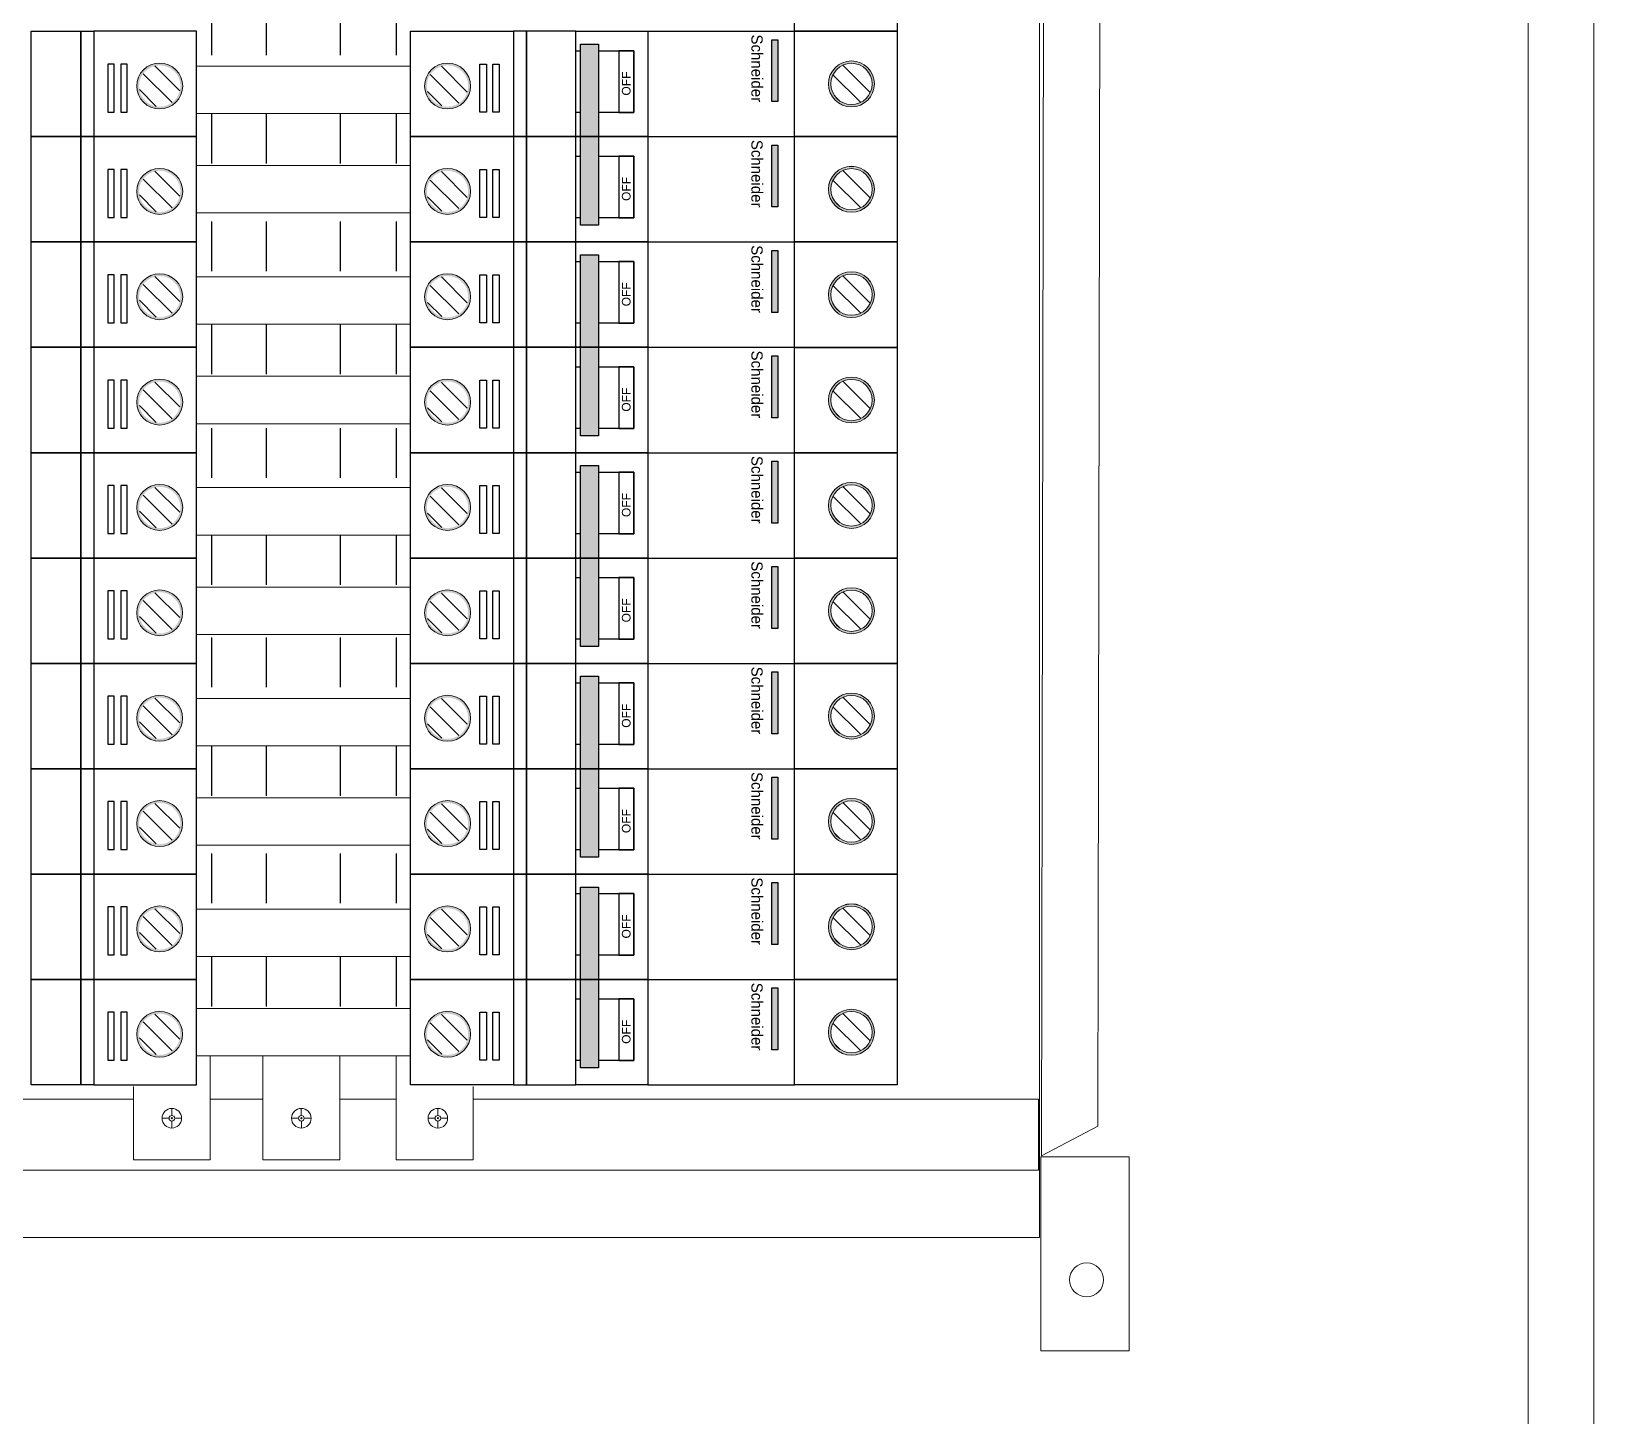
# Model space of a CAD drawing. Header units: inches. Extents: x 18739 to 22272, y 3658 to 7913.
# Drawn here: x 19677.4 to 19826.4, y 3941.2 to 4073.3 of the extents above; entities that cross this region are included whole.
import ezdxf

# ---------------------------------------------------------------- set-up
doc = ezdxf.new("R2010")
doc.units = ezdxf.units.IN
doc.header["$MEASUREMENT"] = 0
doc.layers.add('20-80AT', color=85, linetype='Continuous')
doc.layers.add('ENCLOSRURE', color=7, linetype='Continuous', lineweight=20)
doc.layers.add('LUGS', color=251, linetype='Continuous', lineweight=5)
doc.styles.get("Standard").update_dxf_attribs({"font": 'arial.ttf'})

msp = doc.modelspace()

# ---------------------------------------------------------------- hatches: boundary and pattern name
h = msp.add_hatch(color=3)
h.dxf.hatch_style = 1
h.paths.add_polyline_path([(19729.77091, 4072.04365), (19731.48507, 4072.04365), (19731.48507, 4054.78727), (19729.77091, 4054.78727)])
h = msp.add_hatch(color=3)
h.dxf.hatch_style = 1
h.paths.add_polyline_path([(19748.59331, 4072.46398), (19748.01689, 4072.46398), (19748.01689, 4066.55798), (19748.59331, 4066.55798)])
h = msp.add_hatch(color=3)
h.dxf.hatch_style = 1
h.paths.add_polyline_path([(19748.59338, 4062.41272), (19748.01696, 4062.41272), (19748.01696, 4056.50672), (19748.59338, 4056.50672)])
h = msp.add_hatch(color=3)
h.dxf.hatch_style = 1
h.paths.add_polyline_path([(19729.77084, 4051.94121), (19731.485, 4051.94121), (19731.485, 4034.68483), (19729.77084, 4034.68483)])
h = msp.add_hatch(color=3)
h.dxf.hatch_style = 1
h.paths.add_polyline_path([(19748.59324, 4052.36153), (19748.01682, 4052.36153), (19748.01682, 4046.45553), (19748.59324, 4046.45553)])
h = msp.add_hatch(color=3)
h.dxf.hatch_style = 1
h.paths.add_polyline_path([(19748.59331, 4042.31027), (19748.01689, 4042.31027), (19748.01689, 4036.40428), (19748.59331, 4036.40428)])
h = msp.add_hatch(color=3)
h.dxf.hatch_style = 1
h.paths.add_polyline_path([(19729.77077, 4031.83876), (19731.48493, 4031.83876), (19731.48493, 4014.58238), (19729.77077, 4014.58238)])
h = msp.add_hatch(color=3)
h.dxf.hatch_style = 1
h.paths.add_polyline_path([(19748.59317, 4032.25909), (19748.01675, 4032.25909), (19748.01675, 4026.35309), (19748.59317, 4026.35309)])
h = msp.add_hatch(color=3)
h.dxf.hatch_style = 1
h.paths.add_polyline_path([(19748.59324, 4022.20783), (19748.01682, 4022.20783), (19748.01682, 4016.30183), (19748.59324, 4016.30183)])
h = msp.add_hatch(color=3)
h.dxf.hatch_style = 1
h.paths.add_polyline_path([(19729.7707, 4011.73632), (19731.48486, 4011.73632), (19731.48486, 3994.47994), (19729.7707, 3994.47994)])
h = msp.add_hatch(color=3)
h.dxf.hatch_style = 1
h.paths.add_polyline_path([(19748.5931, 4012.15664), (19748.01668, 4012.15664), (19748.01668, 4006.25064), (19748.5931, 4006.25064)])
h = msp.add_hatch(color=3)
h.dxf.hatch_style = 1
h.paths.add_polyline_path([(19748.59317, 4002.10538), (19748.01675, 4002.10538), (19748.01675, 3996.19938), (19748.59317, 3996.19938)])
h = msp.add_hatch(color=3)
h.dxf.hatch_style = 1
h.paths.add_polyline_path([(19729.77063, 3991.63387), (19731.48479, 3991.63387), (19731.48479, 3974.37749), (19729.77063, 3974.37749)])
h = msp.add_hatch(color=3)
h.dxf.hatch_style = 1
h.paths.add_polyline_path([(19748.59303, 3992.0542), (19748.01661, 3992.0542), (19748.01661, 3986.1482), (19748.59303, 3986.1482)])
h = msp.add_hatch(color=3)
h.dxf.hatch_style = 1
h.paths.add_polyline_path([(19748.5931, 3982.00294), (19748.01668, 3982.00294), (19748.01668, 3976.09694), (19748.5931, 3976.09694)])
at = {"layer": 'ENCLOSRURE'}
h = msp.add_hatch(color=253, dxfattribs=at)
h.dxf.hatch_style = 1
h.paths.add_polyline_path([(19757.82099, 4068.24546, 1), (19753.44005, 4068.24546, 1)])
h.paths.add_polyline_path([(19757.6002, 4068.24546, 1), (19753.66083, 4068.24546, 1)], flags=16)
h = msp.add_hatch(color=253, dxfattribs=at)
h.dxf.hatch_style = 1
h.paths.add_polyline_path([(19689.64207, 4065.8563, 1), (19689.64207, 4070.23724, 1)])
h.paths.add_polyline_path([(19689.64207, 4070.01645, -1), (19689.64207, 4066.07708, -1)], flags=16)
h = msp.add_hatch(dxfattribs=at)
h.set_pattern_fill('ANSI31', color=253, scale=10.587288, angle=90)
h.set_pattern_definition([(135, (-9426.5739, -69506.3131), (-0.93579288, -0.93579288), [])])
h.paths.add_polyline_path([(19689.64207, 4070.01645, 1), (19689.64207, 4066.07708, 1)])
h = msp.add_hatch(color=253, dxfattribs=at)
h.dxf.hatch_style = 1
h.paths.add_polyline_path([(19717.0985, 4065.85634, -1), (19717.0985, 4070.23728, -1)])
h.paths.add_polyline_path([(19717.0985, 4070.01649, 1), (19717.0985, 4066.07712, 1)], flags=16)
h = msp.add_hatch(dxfattribs=at)
h.set_pattern_fill('ANSI31', color=253, scale=10.587288, angle=90)
h.set_pattern_definition([(135, (-9427.3434, -69506.3131), (-0.93579288, -0.93579288), [])])
h.paths.add_polyline_path([(19717.0985, 4070.01649, -1), (19717.0985, 4066.07712, -1)])
h = msp.add_hatch(dxfattribs=at)
h.set_pattern_fill('ANSI31', color=253, scale=10.587288, angle=90)
h.set_pattern_definition([(135, (-9465.8754, -69506.1144), (-0.93579288, -0.93579288), [])])
h.paths.add_polyline_path([(19757.6002, 4068.24546, 1), (19753.66083, 4068.24546, 1)])
h = msp.add_hatch(color=253, dxfattribs=at)
h.dxf.hatch_style = 1
h.paths.add_polyline_path([(19689.64204, 4055.80508, 1), (19689.64204, 4060.18602, 1)])
h.paths.add_polyline_path([(19689.64204, 4059.96523, -1), (19689.64204, 4056.02586, -1)], flags=16)
h = msp.add_hatch(color=253, dxfattribs=at)
h.dxf.hatch_style = 1
h.paths.add_polyline_path([(19717.09857, 4055.80508, -1), (19717.09857, 4060.18602, -1)])
h.paths.add_polyline_path([(19717.09857, 4059.96523, 1), (19717.09857, 4056.02586, 1)], flags=16)
h = msp.add_hatch(color=253, dxfattribs=at)
h.dxf.hatch_style = 1
h.paths.add_polyline_path([(19757.82106, 4058.1942, 1), (19753.44012, 4058.1942, 1)])
h.paths.add_polyline_path([(19757.60027, 4058.1942, 1), (19753.6609, 4058.1942, 1)], flags=16)
h = msp.add_hatch(dxfattribs=at)
h.set_pattern_fill('ANSI31', color=253, scale=10.587288, angle=90)
h.set_pattern_definition([(135, (-9465.8754, -69516.1657), (-0.93579288, -0.93579288), [])])
h.paths.add_polyline_path([(19757.60027, 4058.1942, 1), (19753.6609, 4058.1942, 1)])
h = msp.add_hatch(dxfattribs=at)
h.set_pattern_fill('ANSI31', color=253, scale=10.587288, angle=90)
h.set_pattern_definition([(135, (-9426.574, -69516.3644), (-0.93579288, -0.93579288), [])])
h.paths.add_polyline_path([(19689.64204, 4059.96523, 1), (19689.64204, 4056.02586, 1)])
h = msp.add_hatch(dxfattribs=at)
h.set_pattern_fill('ANSI31', color=253, scale=10.587288, angle=90)
h.set_pattern_definition([(135, (-9427.3434, -69516.3644), (-0.93579288, -0.93579288), [])])
h.paths.add_polyline_path([(19717.09857, 4059.96523, -1), (19717.09857, 4056.02586, -1)])
h = msp.add_hatch(color=253, dxfattribs=at)
h.dxf.hatch_style = 1
h.paths.add_polyline_path([(19689.642, 4045.75385, 1), (19689.642, 4050.13479, 1)])
h.paths.add_polyline_path([(19689.642, 4049.91401, -1), (19689.642, 4045.97464, -1)], flags=16)
h = msp.add_hatch(dxfattribs=at)
h.set_pattern_fill('ANSI31', color=253, scale=10.587288, angle=90)
h.set_pattern_definition([(135, (-9426.574, -69526.4156), (-0.93579288, -0.93579288), [])])
h.paths.add_polyline_path([(19689.642, 4049.91401, 1), (19689.642, 4045.97464, 1)])
h = msp.add_hatch(color=253, dxfattribs=at)
h.dxf.hatch_style = 1
h.paths.add_polyline_path([(19717.09843, 4045.75389, -1), (19717.09843, 4050.13483, -1)])
h.paths.add_polyline_path([(19717.09843, 4049.91405, 1), (19717.09843, 4045.97468, 1)], flags=16)
h = msp.add_hatch(dxfattribs=at)
h.set_pattern_fill('ANSI31', color=253, scale=10.587288, angle=90)
h.set_pattern_definition([(135, (-9427.3435, -69526.4155), (-0.93579288, -0.93579288), [])])
h.paths.add_polyline_path([(19717.09843, 4049.91405, -1), (19717.09843, 4045.97468, -1)])
h = msp.add_hatch(color=253, dxfattribs=at)
h.dxf.hatch_style = 1
h.paths.add_polyline_path([(19757.82092, 4048.14301, 1), (19753.43998, 4048.14301, 1)])
h.paths.add_polyline_path([(19757.60013, 4048.14301, 1), (19753.66076, 4048.14301, 1)], flags=16)
h = msp.add_hatch(dxfattribs=at)
h.set_pattern_fill('ANSI31', color=253, scale=10.587288, angle=90)
h.set_pattern_definition([(135, (-9465.8755, -69526.2169), (-0.93579288, -0.93579288), [])])
h.paths.add_polyline_path([(19757.60013, 4048.14301, 1), (19753.66076, 4048.14301, 1)])
h = msp.add_hatch(color=253, dxfattribs=at)
h.dxf.hatch_style = 1
h.paths.add_polyline_path([(19689.64197, 4035.70263, 1), (19689.64197, 4040.08357, 1)])
h.paths.add_polyline_path([(19689.64197, 4039.86279, -1), (19689.64197, 4035.92342, -1)], flags=16)
h = msp.add_hatch(dxfattribs=at)
h.set_pattern_fill('ANSI31', color=253, scale=10.587288, angle=90)
h.set_pattern_definition([(135, (-9426.574, -69536.4668), (-0.93579288, -0.93579288), [])])
h.paths.add_polyline_path([(19689.64197, 4039.86279, 1), (19689.64197, 4035.92342, 1)])
h = msp.add_hatch(color=253, dxfattribs=at)
h.dxf.hatch_style = 1
h.paths.add_polyline_path([(19717.0985, 4035.70263, -1), (19717.0985, 4040.08357, -1)])
h.paths.add_polyline_path([(19717.0985, 4039.86279, 1), (19717.0985, 4035.92342, 1)], flags=16)
h = msp.add_hatch(dxfattribs=at)
h.set_pattern_fill('ANSI31', color=253, scale=10.587288, angle=90)
h.set_pattern_definition([(135, (-9427.3434, -69536.4668), (-0.93579288, -0.93579288), [])])
h.paths.add_polyline_path([(19717.0985, 4039.86279, -1), (19717.0985, 4035.92342, -1)])
h = msp.add_hatch(color=253, dxfattribs=at)
h.dxf.hatch_style = 1
h.paths.add_polyline_path([(19757.82099, 4038.09175, 1), (19753.44005, 4038.09175, 1)])
h.paths.add_polyline_path([(19757.6002, 4038.09175, 1), (19753.66083, 4038.09175, 1)], flags=16)
h = msp.add_hatch(dxfattribs=at)
h.set_pattern_fill('ANSI31', color=253, scale=10.587288, angle=90)
h.set_pattern_definition([(135, (-9465.8754, -69536.2681), (-0.93579288, -0.93579288), [])])
h.paths.add_polyline_path([(19757.6002, 4038.09175, 1), (19753.66083, 4038.09175, 1)])
h = msp.add_hatch(color=253, dxfattribs=at)
h.dxf.hatch_style = 1
h.paths.add_polyline_path([(19757.82084, 4028.04056, 1), (19753.43991, 4028.04056, 1)])
h.paths.add_polyline_path([(19757.60006, 4028.04056, 1), (19753.66069, 4028.04056, 1)], flags=16)
h = msp.add_hatch(color=253, dxfattribs=at)
h.dxf.hatch_style = 1
h.paths.add_polyline_path([(19689.64193, 4025.65141, 1), (19689.64193, 4030.03235, 1)])
h.paths.add_polyline_path([(19689.64193, 4029.81156, -1), (19689.64193, 4025.87219, -1)], flags=16)
h = msp.add_hatch(dxfattribs=at)
h.set_pattern_fill('ANSI31', color=253, scale=10.587288, angle=90)
h.set_pattern_definition([(135, (-9426.574, -69546.518), (-0.93579288, -0.93579288), [])])
h.paths.add_polyline_path([(19689.64193, 4029.81156, 1), (19689.64193, 4025.87219, 1)])
h = msp.add_hatch(color=253, dxfattribs=at)
h.dxf.hatch_style = 1
h.paths.add_polyline_path([(19717.09836, 4025.65145, -1), (19717.09836, 4030.03239, -1)])
h.paths.add_polyline_path([(19717.09836, 4029.8116, 1), (19717.09836, 4025.87223, 1)], flags=16)
h = msp.add_hatch(dxfattribs=at)
h.set_pattern_fill('ANSI31', color=253, scale=10.587288, angle=90)
h.set_pattern_definition([(135, (-9427.3436, -69546.518), (-0.93579288, -0.93579288), [])])
h.paths.add_polyline_path([(19717.09836, 4029.8116, -1), (19717.09836, 4025.87223, -1)])
h = msp.add_hatch(dxfattribs=at)
h.set_pattern_fill('ANSI31', color=253, scale=10.587288, angle=90)
h.set_pattern_definition([(135, (-9465.8756, -69546.3193), (-0.93579288, -0.93579288), [])])
h.paths.add_polyline_path([(19757.60006, 4028.04056, 1), (19753.66069, 4028.04056, 1)])
h = msp.add_hatch(color=253, dxfattribs=at)
h.dxf.hatch_style = 1
h.paths.add_polyline_path([(19689.6419, 4015.60019, 1), (19689.6419, 4019.98113, 1)])
h.paths.add_polyline_path([(19689.6419, 4019.76034, -1), (19689.6419, 4015.82097, -1)], flags=16)
h = msp.add_hatch(dxfattribs=at)
h.set_pattern_fill('ANSI31', color=253, scale=10.587288, angle=90)
h.set_pattern_definition([(135, (-9426.5741, -69556.5692), (-0.93579288, -0.93579288), [])])
h.paths.add_polyline_path([(19689.6419, 4019.76034, 1), (19689.6419, 4015.82097, 1)])
h = msp.add_hatch(color=253, dxfattribs=at)
h.dxf.hatch_style = 1
h.paths.add_polyline_path([(19717.09843, 4015.60019, -1), (19717.09843, 4019.98113, -1)])
h.paths.add_polyline_path([(19717.09843, 4019.76034, 1), (19717.09843, 4015.82097, 1)], flags=16)
h = msp.add_hatch(dxfattribs=at)
h.set_pattern_fill('ANSI31', color=253, scale=10.587288, angle=90)
h.set_pattern_definition([(135, (-9427.3435, -69556.5692), (-0.93579288, -0.93579288), [])])
h.paths.add_polyline_path([(19717.09843, 4019.76034, -1), (19717.09843, 4015.82097, -1)])
h = msp.add_hatch(color=253, dxfattribs=at)
h.dxf.hatch_style = 1
h.paths.add_polyline_path([(19757.82092, 4017.98931, 1), (19753.43998, 4017.98931, 1)])
h.paths.add_polyline_path([(19757.60013, 4017.98931, 1), (19753.66076, 4017.98931, 1)], flags=16)
h = msp.add_hatch(dxfattribs=at)
h.set_pattern_fill('ANSI31', color=253, scale=10.587288, angle=90)
h.set_pattern_definition([(135, (-9465.8755, -69556.3706), (-0.93579288, -0.93579288), [])])
h.paths.add_polyline_path([(19757.60013, 4017.98931, 1), (19753.66076, 4017.98931, 1)])
h = msp.add_hatch(color=253, dxfattribs=at)
h.dxf.hatch_style = 1
h.paths.add_polyline_path([(19689.64186, 4005.54896, 1), (19689.64186, 4009.9299, 1)])
h.paths.add_polyline_path([(19689.64186, 4009.70912, -1), (19689.64186, 4005.76975, -1)], flags=16)
h = msp.add_hatch(dxfattribs=at)
h.set_pattern_fill('ANSI31', color=253, scale=10.587288, angle=90)
h.set_pattern_definition([(135, (-9426.5741, -69566.6205), (-0.93579288, -0.93579288), [])])
h.paths.add_polyline_path([(19689.64186, 4009.70912, 1), (19689.64186, 4005.76975, 1)])
h = msp.add_hatch(color=253, dxfattribs=at)
h.dxf.hatch_style = 1
h.paths.add_polyline_path([(19717.09829, 4005.549, -1), (19717.09829, 4009.92994, -1)])
h.paths.add_polyline_path([(19717.09829, 4009.70916, 1), (19717.09829, 4005.76978, 1)], flags=16)
h = msp.add_hatch(dxfattribs=at)
h.set_pattern_fill('ANSI31', color=253, scale=10.587288, angle=90)
h.set_pattern_definition([(135, (-9427.3436, -69566.6204), (-0.93579288, -0.93579288), [])])
h.paths.add_polyline_path([(19717.09829, 4009.70916, -1), (19717.09829, 4005.76978, -1)])
h = msp.add_hatch(color=253, dxfattribs=at)
h.dxf.hatch_style = 1
h.paths.add_polyline_path([(19757.82077, 4007.93812, 1), (19753.43984, 4007.93812, 1)])
h.paths.add_polyline_path([(19757.59999, 4007.93812, 1), (19753.66062, 4007.93812, 1)], flags=16)
h = msp.add_hatch(dxfattribs=at)
h.set_pattern_fill('ANSI31', color=253, scale=10.587288, angle=90)
h.set_pattern_definition([(135, (-9465.8757, -69566.4218), (-0.93579288, -0.93579288), [])])
h.paths.add_polyline_path([(19757.59999, 4007.93812, 1), (19753.66062, 4007.93812, 1)])
h = msp.add_hatch(color=253, dxfattribs=at)
h.dxf.hatch_style = 1
h.paths.add_polyline_path([(19689.64183, 3995.49774, 1), (19689.64183, 3999.87868, 1)])
h.paths.add_polyline_path([(19689.64183, 3999.6579, -1), (19689.64183, 3995.71853, -1)], flags=16)
h = msp.add_hatch(dxfattribs=at)
h.set_pattern_fill('ANSI31', color=253, scale=10.587288, angle=90)
h.set_pattern_definition([(135, (-9426.5742, -69576.6717), (-0.93579288, -0.93579288), [])])
h.paths.add_polyline_path([(19689.64183, 3999.6579, 1), (19689.64183, 3995.71853, 1)])
h = msp.add_hatch(color=253, dxfattribs=at)
h.dxf.hatch_style = 1
h.paths.add_polyline_path([(19717.09836, 3995.49774, -1), (19717.09836, 3999.87868, -1)])
h.paths.add_polyline_path([(19717.09836, 3999.6579, 1), (19717.09836, 3995.71853, 1)], flags=16)
h = msp.add_hatch(dxfattribs=at)
h.set_pattern_fill('ANSI31', color=253, scale=10.587288, angle=90)
h.set_pattern_definition([(135, (-9427.3436, -69576.6717), (-0.93579288, -0.93579288), [])])
h.paths.add_polyline_path([(19717.09836, 3999.6579, -1), (19717.09836, 3995.71853, -1)])
h = msp.add_hatch(color=253, dxfattribs=at)
h.dxf.hatch_style = 1
h.paths.add_polyline_path([(19757.82085, 3997.88686, 1), (19753.43991, 3997.88686, 1)])
h.paths.add_polyline_path([(19757.60006, 3997.88686, 1), (19753.66069, 3997.88686, 1)], flags=16)
h = msp.add_hatch(dxfattribs=at)
h.set_pattern_fill('ANSI31', color=253, scale=10.587288, angle=90)
h.set_pattern_definition([(135, (-9465.8756, -69576.473), (-0.93579288, -0.93579288), [])])
h.paths.add_polyline_path([(19757.60006, 3997.88686, 1), (19753.66069, 3997.88686, 1)])
h = msp.add_hatch(color=253, dxfattribs=at)
h.dxf.hatch_style = 1
h.paths.add_polyline_path([(19757.8207, 3987.83567, 1), (19753.43976, 3987.83567, 1)])
h.paths.add_polyline_path([(19757.59992, 3987.83567, 1), (19753.66055, 3987.83567, 1)], flags=16)
h = msp.add_hatch(color=253, dxfattribs=at)
h.dxf.hatch_style = 1
h.paths.add_polyline_path([(19689.64179, 3985.44652, 1), (19689.64179, 3989.82746, 1)])
h.paths.add_polyline_path([(19689.64179, 3989.60667, -1), (19689.64179, 3985.6673, -1)], flags=16)
h = msp.add_hatch(dxfattribs=at)
h.set_pattern_fill('ANSI31', color=253, scale=10.587288, angle=90)
h.set_pattern_definition([(135, (-9426.5742, -69586.7229), (-0.93579288, -0.93579288), [])])
h.paths.add_polyline_path([(19689.64179, 3989.60667, 1), (19689.64179, 3985.6673, 1)])
h = msp.add_hatch(color=253, dxfattribs=at)
h.dxf.hatch_style = 1
h.paths.add_polyline_path([(19717.09822, 3985.44655, -1), (19717.09822, 3989.82749, -1)])
h.paths.add_polyline_path([(19717.09822, 3989.60671, 1), (19717.09822, 3985.66734, 1)], flags=16)
h = msp.add_hatch(dxfattribs=at)
h.set_pattern_fill('ANSI31', color=253, scale=10.587288, angle=90)
h.set_pattern_definition([(135, (-9427.3437, -69586.7229), (-0.93579288, -0.93579288), [])])
h.paths.add_polyline_path([(19717.09822, 3989.60671, -1), (19717.09822, 3985.66734, -1)])
h = msp.add_hatch(dxfattribs=at)
h.set_pattern_fill('ANSI31', color=253, scale=10.587288, angle=90)
h.set_pattern_definition([(135, (-9465.8757, -69586.5242), (-0.93579288, -0.93579288), [])])
h.paths.add_polyline_path([(19757.59992, 3987.83567, 1), (19753.66055, 3987.83567, 1)])
h = msp.add_hatch(color=253, dxfattribs=at)
h.dxf.hatch_style = 1
h.paths.add_polyline_path([(19689.64176, 3975.3953, 1), (19689.64176, 3979.77624, 1)])
h.paths.add_polyline_path([(19689.64176, 3979.55545, -1), (19689.64176, 3975.61608, -1)], flags=16)
h = msp.add_hatch(dxfattribs=at)
h.set_pattern_fill('ANSI31', color=253, scale=10.587288, angle=90)
h.set_pattern_definition([(135, (-9426.5742, -69596.7741), (-0.93579288, -0.93579288), [])])
h.paths.add_polyline_path([(19689.64176, 3979.55545, 1), (19689.64176, 3975.61608, 1)])
h = msp.add_hatch(color=253, dxfattribs=at)
h.dxf.hatch_style = 1
h.paths.add_polyline_path([(19717.09829, 3975.3953, -1), (19717.09829, 3979.77624, -1)])
h.paths.add_polyline_path([(19717.09829, 3979.55545, 1), (19717.09829, 3975.61608, 1)], flags=16)
h = msp.add_hatch(dxfattribs=at)
h.set_pattern_fill('ANSI31', color=253, scale=10.587288, angle=90)
h.set_pattern_definition([(135, (-9427.3436, -69596.7741), (-0.93579288, -0.93579288), [])])
h.paths.add_polyline_path([(19717.09829, 3979.55545, -1), (19717.09829, 3975.61608, -1)])
h = msp.add_hatch(color=253, dxfattribs=at)
h.dxf.hatch_style = 1
h.paths.add_polyline_path([(19757.82078, 3977.78441, 1), (19753.43984, 3977.78441, 1)])
h.paths.add_polyline_path([(19757.59999, 3977.78441, 1), (19753.66062, 3977.78441, 1)], flags=16)
h = msp.add_hatch(dxfattribs=at)
h.set_pattern_fill('ANSI31', color=253, scale=10.587288, angle=90)
h.set_pattern_definition([(135, (-9465.8757, -69596.5755), (-0.93579288, -0.93579288), [])])
h.paths.add_polyline_path([(19757.59999, 3977.78441, 1), (19753.66062, 3977.78441, 1)])

# ---------------------------------------------------------------- linework, layer by layer
at = {"color": 0}
for p, q in [((19694.57339, 4075.7425), (19694.57339, 4071.00404)), ((19699.79817, 4075.7425), (19699.79817, 4071.00404)), ((19706.84507, 4075.7425), (19706.84507, 4071.00404)), ((19712.2107, 4075.7425), (19712.2107, 4071.00404)), ((19736.19343, 4073.27179), (19750.1868, 4073.27179)), ((19694.57311, 4065.39052), (19694.57311, 4060.65206)), ((19699.79789, 4065.39052), (19699.79789, 4060.65206)), ((19706.84479, 4065.39052), (19706.84479, 4060.65206)), ((19712.21042, 4065.39052), (19712.21042, 4060.65206)), ((19694.57339, 4055.13676), (19694.57339, 4050.3983)), ((19699.79817, 4055.13676), (19699.79817, 4050.3983)), ((19706.84507, 4055.13676), (19706.84507, 4050.3983)), ((19712.2107, 4055.13676), (19712.2107, 4050.3983)), ((19736.19336, 4053.16935), (19750.18673, 4053.16935)), ((19694.57304, 4045.28807), (19694.57304, 4040.54961)), ((19699.79782, 4045.28807), (19699.79782, 4040.54961)), ((19706.84472, 4045.28807), (19706.84472, 4040.54961)), ((19712.21035, 4045.28807), (19712.21035, 4040.54961)), ((19694.57304, 4035.40806), (19694.57304, 4030.6696)), ((19699.79782, 4035.40806), (19699.79782, 4030.6696)), ((19706.84472, 4035.40806), (19706.84472, 4030.6696)), ((19712.21035, 4035.40806), (19712.21035, 4030.6696)), ((19736.19329, 4033.0669), (19750.18666, 4033.0669)), ((19694.57297, 4025.18563), (19694.57297, 4020.44717)), ((19699.79775, 4025.18563), (19699.79775, 4020.44717)), ((19706.84465, 4025.18563), (19706.84465, 4020.44717)), ((19712.21028, 4025.18563), (19712.21028, 4020.44717)), ((19694.57318, 4015.43517), (19694.57318, 4010.69671)), ((19699.79796, 4015.43517), (19699.79796, 4010.69671)), ((19706.84486, 4015.43517), (19706.84486, 4010.69671)), ((19712.21049, 4015.43517), (19712.21049, 4010.69671)), ((19736.19322, 4012.96446), (19750.18659, 4012.96446)), ((19694.5729, 4005.08318), (19694.5729, 4000.34472)), ((19699.79768, 4005.08318), (19699.79768, 4000.34472)), ((19706.84458, 4005.08318), (19706.84458, 4000.34472)), ((19712.21021, 4005.08318), (19712.21021, 4000.34472)), ((19694.57318, 3994.82942), (19694.57318, 3990.09096)), ((19699.79796, 3994.82942), (19699.79796, 3990.09096)), ((19706.84486, 3994.82942), (19706.84486, 3990.09096)), ((19712.21049, 3994.82942), (19712.21049, 3990.09096)), ((19736.19315, 3992.86201), (19750.18652, 3992.86201)), ((19694.57283, 3984.98074), (19694.57283, 3980.24228)), ((19699.79761, 3984.98074), (19699.79761, 3980.24228)), ((19706.84451, 3984.98074), (19706.84451, 3980.24228)), ((19712.21014, 3984.98074), (19712.21014, 3980.24228))]:
    msp.add_line(p, q, dxfattribs=at)
at = {"color": 3}
for points in [[(19729.77091, 4054.78727), (19729.77091, 4072.04365), (19731.48507, 4072.04365), (19731.48507, 4054.78727)], [(19748.59331, 4072.46398), (19748.59331, 4066.55798), (19748.01689, 4066.55798), (19748.01689, 4072.46398)], [(19748.59338, 4062.41272), (19748.59338, 4056.50672), (19748.01696, 4056.50672), (19748.01696, 4062.41272)], [(19729.77084, 4034.68483), (19729.77084, 4051.94121), (19731.485, 4051.94121), (19731.485, 4034.68483)], [(19748.59324, 4052.36153), (19748.59324, 4046.45553), (19748.01682, 4046.45553), (19748.01682, 4052.36153)], [(19748.59331, 4042.31027), (19748.59331, 4036.40428), (19748.01689, 4036.40428), (19748.01689, 4042.31027)], [(19729.77077, 4014.58238), (19729.77077, 4031.83876), (19731.48493, 4031.83876), (19731.48493, 4014.58238)], [(19748.59317, 4032.25909), (19748.59317, 4026.35309), (19748.01675, 4026.35309), (19748.01675, 4032.25909)], [(19748.59324, 4022.20783), (19748.59324, 4016.30183), (19748.01682, 4016.30183), (19748.01682, 4022.20783)], [(19729.7707, 3994.47994), (19729.7707, 4011.73632), (19731.48486, 4011.73632), (19731.48486, 3994.47994)], [(19748.5931, 4012.15664), (19748.5931, 4006.25064), (19748.01668, 4006.25064), (19748.01668, 4012.15664)], [(19748.59317, 4002.10538), (19748.59317, 3996.19938), (19748.01675, 3996.19938), (19748.01675, 4002.10538)], [(19729.77063, 3974.37749), (19729.77063, 3991.63387), (19731.48479, 3991.63387), (19731.48479, 3974.37749)], [(19748.59303, 3992.0542), (19748.59303, 3986.1482), (19748.01661, 3986.1482), (19748.01661, 3992.0542)], [(19748.5931, 3982.00294), (19748.5931, 3976.09694), (19748.01668, 3976.09694), (19748.01668, 3982.00294)]]:
    msp.add_lwpolyline(points, close=True, dxfattribs=at)
at = {"layer": '20-80AT', "color": 0}
for p, q in [((19736.19347, 4063.22086), (19750.18687, 4063.22054)), ((19736.19347, 4053.16983), (19750.18687, 4053.16951)), ((19736.1934, 4043.11841), (19750.1868, 4043.11809)), ((19736.1934, 4033.06739), (19750.1868, 4033.06707)), ((19736.19333, 4023.01597), (19750.18673, 4023.01564)), ((19736.19333, 4012.96494), (19750.18673, 4012.96462)), ((19736.19326, 4002.91352), (19750.18666, 4002.9132)), ((19736.19326, 3992.8625), (19750.18666, 3992.86218)), ((19736.19319, 3982.81107), (19750.18659, 3982.81075)), ((19736.19319, 3972.76005), (19750.18659, 3972.75973))]:
    msp.add_line(p, q, dxfattribs=at)
for points in [[(19759.99143, 4083.32298), (19759.99146, 4073.27176), (19750.18698, 4073.27176), (19750.18694, 4083.32298)], [(19677.38935, 4073.27216), (19682.11915, 4073.27216), (19682.11915, 4063.2209), (19677.38935, 4063.2209)], [(19682.11915, 4073.27216), (19683.35701, 4073.27216), (19683.35701, 4063.22099), (19682.11915, 4063.22099)], [(19683.35705, 4073.27221), (19683.35701, 4063.22099), (19693.16149, 4063.22099), (19693.16153, 4073.27221)], [(19723.38352, 4073.27225), (19723.38356, 4063.22103), (19713.57908, 4063.22103), (19713.57904, 4073.27225)], [(19724.62143, 4073.2722), (19723.38356, 4073.2722), (19723.38356, 4063.22103), (19724.62143, 4063.22103)], [(19729.35122, 4073.2722), (19724.62143, 4073.2722), (19724.62143, 4063.22094), (19729.35122, 4063.22094)], [(19729.35175, 4063.22089), (19729.35171, 4073.27212), (19736.1934, 4073.27212), (19736.19343, 4063.22089)], [(19759.99128, 4073.27179), (19759.99132, 4063.22057), (19750.18684, 4063.22057), (19750.1868, 4073.27179)], [(19734.85326, 4065.53388), (19734.85326, 4071.41389), (19733.44267, 4071.41389), (19733.44267, 4065.53388)], [(19685.31383, 4065.56753), (19685.31383, 4070.14044), (19684.7029, 4070.14044), (19684.7029, 4065.56753)], [(19686.54952, 4065.56753), (19686.54952, 4070.14044), (19685.93859, 4070.14044), (19685.93859, 4065.56753)], [(19720.19105, 4065.56757), (19720.19105, 4070.14048), (19720.80198, 4070.14048), (19720.80198, 4065.56757)], [(19721.42674, 4065.56757), (19721.42674, 4070.14048), (19722.03767, 4070.14048), (19722.03767, 4065.56757)], [(19677.38932, 4063.22094), (19682.11911, 4063.22094), (19682.11911, 4053.16968), (19677.38932, 4053.16968)], [(19682.11911, 4063.22094), (19683.35698, 4063.22094), (19683.35698, 4053.16977), (19682.11911, 4053.16977)], [(19683.35701, 4063.22099), (19683.35698, 4053.16977), (19693.16146, 4053.16977), (19693.16149, 4063.22099)], [(19723.3836, 4063.22099), (19723.38363, 4053.16977), (19713.57915, 4053.16977), (19713.57911, 4063.22099)], [(19724.6215, 4063.22094), (19723.38363, 4063.22094), (19723.38363, 4053.16977), (19724.6215, 4053.16977)], [(19729.35129, 4063.22094), (19724.6215, 4063.22094), (19724.6215, 4053.16968), (19729.35129, 4053.16968)], [(19729.35182, 4053.16963), (19729.35179, 4063.22086), (19736.19347, 4063.22086), (19736.19351, 4053.16963)], [(19759.99136, 4063.22054), (19759.99139, 4053.16931), (19750.18691, 4053.16931), (19750.18687, 4063.22054)], [(19685.3138, 4055.51631), (19685.3138, 4060.08922), (19684.70287, 4060.08922), (19684.70287, 4055.51631)], [(19686.54949, 4055.51631), (19686.54949, 4060.08922), (19685.93856, 4060.08922), (19685.93856, 4055.51631)], [(19720.19112, 4055.51631), (19720.19112, 4060.08922), (19720.80205, 4060.08922), (19720.80205, 4055.51631)], [(19721.42681, 4055.51631), (19721.42681, 4060.08922), (19722.03774, 4060.08922), (19722.03774, 4055.51631)], [(19734.85333, 4055.48262), (19734.85333, 4061.36264), (19733.44275, 4061.36264), (19733.44275, 4055.48262)], [(19677.38928, 4053.16972), (19682.11908, 4053.16972), (19682.11908, 4043.11846), (19677.38928, 4043.11846)], [(19682.11908, 4053.16972), (19683.35694, 4053.16972), (19683.35694, 4043.11855), (19682.11908, 4043.11855)], [(19683.35698, 4053.16977), (19683.35694, 4043.11855), (19693.16142, 4043.11855), (19693.16146, 4053.16977)], [(19723.38345, 4053.1698), (19723.38349, 4043.11858), (19713.57901, 4043.11858), (19713.57897, 4053.1698)], [(19724.62136, 4053.16975), (19723.38349, 4053.16975), (19723.38349, 4043.11858), (19724.62136, 4043.11858)], [(19729.35115, 4053.16975), (19724.62136, 4053.16975), (19724.62136, 4043.11849), (19729.35115, 4043.11849)], [(19729.35168, 4043.11845), (19729.35164, 4053.16967), (19736.19333, 4053.16967), (19736.19336, 4043.11845)], [(19759.99121, 4053.16935), (19759.99125, 4043.11813), (19750.18677, 4043.11813), (19750.18673, 4053.16935)], [(19734.85319, 4045.43144), (19734.85319, 4051.31145), (19733.4426, 4051.31145), (19733.4426, 4045.43144)], [(19685.31376, 4045.46508), (19685.31376, 4050.038), (19684.70283, 4050.038), (19684.70283, 4045.46508)], [(19686.54945, 4045.46508), (19686.54945, 4050.038), (19685.93852, 4050.038), (19685.93852, 4045.46508)], [(19720.19098, 4045.46512), (19720.19098, 4050.03803), (19720.80191, 4050.03803), (19720.80191, 4045.46512)], [(19721.42667, 4045.46512), (19721.42667, 4050.03803), (19722.0376, 4050.03803), (19722.0376, 4045.46512)], [(19677.38925, 4043.11849), (19682.11904, 4043.11849), (19682.11904, 4033.06723), (19677.38925, 4033.06723)], [(19682.11904, 4043.11849), (19683.35691, 4043.11849), (19683.35691, 4033.06732), (19682.11904, 4033.06732)], [(19683.35694, 4043.11855), (19683.35691, 4033.06732), (19693.16139, 4033.06732), (19693.16142, 4043.11855)], [(19723.38353, 4043.11855), (19723.38356, 4033.06732), (19713.57908, 4033.06732), (19713.57904, 4043.11855)], [(19724.62143, 4043.11849), (19723.38356, 4043.11849), (19723.38356, 4033.06732), (19724.62143, 4033.06732)], [(19729.35122, 4043.11849), (19724.62143, 4043.11849), (19724.62143, 4033.06723), (19729.35122, 4033.06723)], [(19729.35175, 4033.06719), (19729.35172, 4043.11841), (19736.1934, 4043.11841), (19736.19344, 4033.06719)], [(19759.99129, 4043.11809), (19759.99132, 4033.06687), (19750.18684, 4033.06687), (19750.1868, 4043.11809)], [(19734.85326, 4035.38018), (19734.85326, 4041.26019), (19733.44268, 4041.26019), (19733.44268, 4035.38018)], [(19685.31372, 4035.41386), (19685.31372, 4039.98678), (19684.7028, 4039.98678), (19684.7028, 4035.41386)], [(19686.54942, 4035.41386), (19686.54942, 4039.98678), (19685.93849, 4039.98678), (19685.93849, 4035.41386)], [(19720.19105, 4035.41386), (19720.19105, 4039.98678), (19720.80198, 4039.98678), (19720.80198, 4035.41386)], [(19721.42674, 4035.41386), (19721.42674, 4039.98678), (19722.03767, 4039.98678), (19722.03767, 4035.41386)], [(19677.38921, 4033.06727), (19682.11901, 4033.06727), (19682.11901, 4023.01601), (19677.38921, 4023.01601)], [(19682.11901, 4033.06727), (19683.35687, 4033.06727), (19683.35687, 4023.0161), (19682.11901, 4023.0161)], [(19683.35691, 4033.06732), (19683.35687, 4023.0161), (19693.16135, 4023.0161), (19693.16139, 4033.06732)], [(19723.38338, 4033.06736), (19723.38342, 4023.01614), (19713.57894, 4023.01614), (19713.5789, 4033.06736)], [(19724.62129, 4033.06731), (19723.38342, 4033.06731), (19723.38342, 4023.01614), (19724.62129, 4023.01614)], [(19729.35108, 4033.06731), (19724.62129, 4033.06731), (19724.62129, 4023.01605), (19729.35108, 4023.01605)], [(19729.35161, 4023.016), (19729.35157, 4033.06722), (19736.19326, 4033.06722), (19736.19329, 4023.016)], [(19759.99114, 4033.0669), (19759.99118, 4023.01568), (19750.1867, 4023.01568), (19750.18666, 4033.0669)], [(19734.85312, 4025.32899), (19734.85312, 4031.209), (19733.44253, 4031.209), (19733.44253, 4025.32899)], [(19685.31369, 4025.36264), (19685.31369, 4029.93555), (19684.70276, 4029.93555), (19684.70276, 4025.36264)], [(19686.54938, 4025.36264), (19686.54938, 4029.93555), (19685.93845, 4029.93555), (19685.93845, 4025.36264)], [(19720.19091, 4025.36267), (19720.19091, 4029.93559), (19720.80184, 4029.93559), (19720.80184, 4025.36267)], [(19721.4266, 4025.36267), (19721.4266, 4029.93559), (19722.03753, 4029.93559), (19722.03753, 4025.36267)], [(19677.38918, 4023.01605), (19682.11897, 4023.01605), (19682.11897, 4012.96479), (19677.38918, 4012.96479)], [(19682.11897, 4023.01605), (19683.35684, 4023.01605), (19683.35684, 4012.96488), (19682.11897, 4012.96488)], [(19683.35687, 4023.0161), (19683.35684, 4012.96488), (19693.16132, 4012.96488), (19693.16135, 4023.0161)], [(19723.38346, 4023.0161), (19723.38349, 4012.96488), (19713.57901, 4012.96488), (19713.57897, 4023.0161)], [(19724.62136, 4023.01605), (19723.38349, 4023.01605), (19723.38349, 4012.96488), (19724.62136, 4012.96488)], [(19729.35115, 4023.01605), (19724.62136, 4023.01605), (19724.62136, 4012.96479), (19729.35115, 4012.96479)], [(19729.35168, 4012.96474), (19729.35165, 4023.01597), (19736.19333, 4023.01597), (19736.19337, 4012.96474)], [(19759.99122, 4023.01564), (19759.99125, 4012.96442), (19750.18677, 4012.96442), (19750.18673, 4023.01564)], [(19685.31365, 4015.31142), (19685.31365, 4019.88433), (19684.70273, 4019.88433), (19684.70273, 4015.31142)], [(19686.54935, 4015.31142), (19686.54935, 4019.88433), (19685.93842, 4019.88433), (19685.93842, 4015.31142)], [(19720.19098, 4015.31142), (19720.19098, 4019.88433), (19720.80191, 4019.88433), (19720.80191, 4015.31142)], [(19721.42667, 4015.31142), (19721.42667, 4019.88433), (19722.0376, 4019.88433), (19722.0376, 4015.31142)], [(19734.85319, 4015.27773), (19734.85319, 4021.15774), (19733.4426, 4021.15774), (19733.4426, 4015.27773)], [(19677.38914, 4012.96483), (19682.11894, 4012.96483), (19682.11894, 4002.91357), (19677.38914, 4002.91357)], [(19682.11894, 4012.96483), (19683.3568, 4012.96483), (19683.3568, 4002.91365), (19682.11894, 4002.91365)], [(19683.35684, 4012.96488), (19683.3568, 4002.91365), (19693.16128, 4002.91365), (19693.16132, 4012.96488)], [(19723.38331, 4012.96491), (19723.38335, 4002.91369), (19713.57887, 4002.91369), (19713.57883, 4012.96491)], [(19724.62122, 4012.96486), (19723.38335, 4012.96486), (19723.38335, 4002.91369), (19724.62122, 4002.91369)], [(19729.35101, 4012.96486), (19724.62122, 4012.96486), (19724.62122, 4002.9136), (19729.35101, 4002.9136)], [(19729.35154, 4002.91356), (19729.3515, 4012.96478), (19736.19319, 4012.96478), (19736.19322, 4002.91356)], [(19759.99107, 4012.96446), (19759.99111, 4002.91324), (19750.18663, 4002.91324), (19750.18659, 4012.96446)], [(19734.85305, 4005.22655), (19734.85305, 4011.10656), (19733.44246, 4011.10656), (19733.44246, 4005.22655)], [(19685.31362, 4005.26019), (19685.31362, 4009.83311), (19684.70269, 4009.83311), (19684.70269, 4005.26019)], [(19686.54931, 4005.26019), (19686.54931, 4009.83311), (19685.93838, 4009.83311), (19685.93838, 4005.26019)], [(19720.19084, 4005.26023), (19720.19084, 4009.83314), (19720.80177, 4009.83314), (19720.80177, 4005.26023)], [(19721.42653, 4005.26023), (19721.42653, 4009.83314), (19722.03746, 4009.83314), (19722.03746, 4005.26023)], [(19677.38911, 4002.9136), (19682.1189, 4002.9136), (19682.1189, 3992.86234), (19677.38911, 3992.86234)], [(19682.1189, 4002.9136), (19683.35677, 4002.9136), (19683.35677, 3992.86243), (19682.1189, 3992.86243)], [(19683.3568, 4002.91365), (19683.35677, 3992.86243), (19693.16125, 3992.86243), (19693.16128, 4002.91365)], [(19723.38339, 4002.91365), (19723.38342, 3992.86243), (19713.57894, 3992.86243), (19713.5789, 4002.91365)], [(19724.62129, 4002.9136), (19723.38342, 4002.9136), (19723.38342, 3992.86243), (19724.62129, 3992.86243)], [(19729.35108, 4002.9136), (19724.62129, 4002.9136), (19724.62129, 3992.86234), (19729.35108, 3992.86234)], [(19729.35161, 3992.8623), (19729.35158, 4002.91352), (19736.19326, 4002.91352), (19736.19329, 3992.8623)], [(19759.99115, 4002.9132), (19759.99118, 3992.86198), (19750.1867, 3992.86198), (19750.18666, 4002.9132)], [(19734.85312, 3995.17529), (19734.85312, 4001.0553), (19733.44253, 4001.0553), (19733.44253, 3995.17529)], [(19685.31358, 3995.20897), (19685.31358, 3999.78188), (19684.70266, 3999.78188), (19684.70266, 3995.20897)], [(19686.54928, 3995.20897), (19686.54928, 3999.78188), (19685.93835, 3999.78188), (19685.93835, 3995.20897)], [(19720.19091, 3995.20897), (19720.19091, 3999.78188), (19720.80184, 3999.78188), (19720.80184, 3995.20897)], [(19721.4266, 3995.20897), (19721.4266, 3999.78188), (19722.03753, 3999.78188), (19722.03753, 3995.20897)], [(19677.38907, 3992.86238), (19682.11887, 3992.86238), (19682.11887, 3982.81112), (19677.38907, 3982.81112)], [(19682.11887, 3992.86238), (19683.35673, 3992.86238), (19683.35673, 3982.81121), (19682.11887, 3982.81121)], [(19683.35677, 3992.86243), (19683.35673, 3982.81121), (19693.16121, 3982.81121), (19693.16125, 3992.86243)], [(19723.38324, 3992.86247), (19723.38328, 3982.81125), (19713.5788, 3982.81125), (19713.57876, 3992.86247)], [(19724.62114, 3992.86242), (19723.38328, 3992.86242), (19723.38328, 3982.81125), (19724.62114, 3982.81125)], [(19729.35094, 3992.86242), (19724.62114, 3992.86242), (19724.62114, 3982.81116), (19729.35094, 3982.81116)], [(19729.35147, 3982.81111), (19729.35143, 3992.86233), (19736.19312, 3992.86233), (19736.19315, 3982.81111)], [(19759.991, 3992.86201), (19759.99104, 3982.81079), (19750.18656, 3982.81079), (19750.18652, 3992.86201)], [(19734.85298, 3985.1241), (19734.85298, 3991.00411), (19733.44239, 3991.00411), (19733.44239, 3985.1241)], [(19685.31355, 3985.15775), (19685.31355, 3989.73066), (19684.70262, 3989.73066), (19684.70262, 3985.15775)], [(19686.54924, 3985.15775), (19686.54924, 3989.73066), (19685.93831, 3989.73066), (19685.93831, 3985.15775)], [(19720.19077, 3985.15778), (19720.19077, 3989.7307), (19720.8017, 3989.7307), (19720.8017, 3985.15778)], [(19721.42646, 3985.15778), (19721.42646, 3989.7307), (19722.03739, 3989.7307), (19722.03739, 3985.15778)], [(19677.38904, 3982.81116), (19682.11883, 3982.81116), (19682.11883, 3972.7599), (19677.38904, 3972.7599)], [(19682.11883, 3982.81116), (19683.3567, 3982.81116), (19683.3567, 3972.75999), (19682.11883, 3972.75999)], [(19683.35673, 3982.81121), (19683.3567, 3972.75999), (19693.16118, 3972.75999), (19693.16121, 3982.81121)], [(19723.38332, 3982.81121), (19723.38335, 3972.75999), (19713.57887, 3972.75999), (19713.57883, 3982.81121)], [(19724.62122, 3982.81116), (19723.38335, 3982.81116), (19723.38335, 3972.75999), (19724.62122, 3972.75999)], [(19729.35101, 3982.81116), (19724.62122, 3982.81116), (19724.62122, 3972.7599), (19729.35101, 3972.7599)], [(19729.35154, 3972.75985), (19729.35151, 3982.81107), (19736.19319, 3982.81107), (19736.19322, 3972.75985)], [(19759.99108, 3982.81075), (19759.99111, 3972.75953), (19750.18663, 3972.75953), (19750.18659, 3982.81075)], [(19685.31351, 3975.10653), (19685.31351, 3979.67944), (19684.70259, 3979.67944), (19684.70259, 3975.10653)], [(19686.54921, 3975.10653), (19686.54921, 3979.67944), (19685.93828, 3979.67944), (19685.93828, 3975.10653)], [(19720.19084, 3975.10653), (19720.19084, 3979.67944), (19720.80177, 3979.67944), (19720.80177, 3975.10653)], [(19721.42653, 3975.10653), (19721.42653, 3979.67944), (19722.03746, 3979.67944), (19722.03746, 3975.10653)], [(19734.85305, 3975.07284), (19734.85305, 3980.95285), (19733.44246, 3980.95285), (19733.44246, 3975.07284)]]:
    msp.add_lwpolyline(points, close=True, dxfattribs=at)
for points in [[(19736.19343, 4073.27179), (19736.19343, 4063.22077), (19750.1868, 4063.22077), (19750.1868, 4073.27179)], [(19729.77091, 4065.53388), (19729.35176, 4065.53388), (19729.35176, 4071.41389), (19729.77089, 4071.41389)], [(19731.48506, 4071.41389), (19734.85326, 4071.41389), (19734.85326, 4065.53388), (19731.48506, 4065.53388)], [(19736.19347, 4063.22081), (19729.35127, 4063.22091)], [(19729.35127, 4063.22083), (19729.77094, 4063.22083)], [(19731.48511, 4063.2208), (19736.19347, 4063.22074)], [(19736.19351, 4063.22054), (19736.19351, 4053.16951), (19750.18687, 4053.16951), (19750.18687, 4063.22054)], [(19729.77098, 4055.48262), (19729.35183, 4055.48262), (19729.35183, 4061.36264), (19729.77096, 4061.36264)], [(19731.48513, 4061.36264), (19734.85333, 4061.36264), (19734.85333, 4055.48262), (19731.48513, 4055.48262)], [(19736.19336, 4053.16935), (19736.19336, 4043.11833), (19750.18673, 4043.11833), (19750.18673, 4053.16935)], [(19729.77084, 4045.43144), (19729.35169, 4045.43144), (19729.35169, 4051.31145), (19729.77082, 4051.31145)], [(19731.48499, 4051.31145), (19734.85319, 4051.31145), (19734.85319, 4045.43144), (19731.48499, 4045.43144)], [(19736.1934, 4043.11836), (19729.3512, 4043.11846)], [(19729.3512, 4043.11839), (19729.77087, 4043.11838)], [(19731.48504, 4043.11836), (19736.1934, 4043.11829)], [(19736.19344, 4043.11809), (19736.19344, 4033.06707), (19750.1868, 4033.06707), (19750.1868, 4043.11809)], [(19729.77091, 4035.38018), (19729.35176, 4035.38018), (19729.35176, 4041.26019), (19729.77089, 4041.26019)], [(19731.48506, 4041.26019), (19734.85326, 4041.26019), (19734.85326, 4035.38018), (19731.48506, 4035.38018)], [(19736.19329, 4033.0669), (19736.19329, 4023.01588), (19750.18666, 4023.01588), (19750.18666, 4033.0669)], [(19729.77077, 4025.32899), (19729.35162, 4025.32899), (19729.35162, 4031.209), (19729.77075, 4031.209)], [(19731.48492, 4031.209), (19734.85312, 4031.209), (19734.85312, 4025.32899), (19731.48492, 4025.32899)], [(19736.19333, 4023.01592), (19729.35113, 4023.01601)], [(19729.35113, 4023.01594), (19729.7708, 4023.01594)], [(19731.48497, 4023.01591), (19736.19333, 4023.01585)], [(19736.19337, 4023.01564), (19736.19337, 4012.96462), (19750.18673, 4012.96462), (19750.18673, 4023.01564)], [(19729.77084, 4015.27773), (19729.35169, 4015.27773), (19729.35169, 4021.15774), (19729.77082, 4021.15774)], [(19731.48499, 4021.15774), (19734.85319, 4021.15774), (19734.85319, 4015.27773), (19731.48499, 4015.27773)], [(19736.19322, 4012.96446), (19736.19322, 4002.91344), (19750.18659, 4002.91344), (19750.18659, 4012.96446)], [(19729.7707, 4005.22655), (19729.35155, 4005.22655), (19729.35155, 4011.10656), (19729.77068, 4011.10656)], [(19731.48485, 4011.10656), (19734.85305, 4011.10656), (19734.85305, 4005.22655), (19731.48485, 4005.22655)], [(19736.19326, 4002.91347), (19729.35106, 4002.91357)], [(19729.35106, 4002.9135), (19729.77073, 4002.91349)], [(19731.4849, 4002.91347), (19736.19326, 4002.9134)], [(19736.19329, 4002.9132), (19736.19329, 3992.86218), (19750.18666, 3992.86218), (19750.18666, 4002.9132)], [(19729.77077, 3995.17529), (19729.35162, 3995.17529), (19729.35162, 4001.0553), (19729.77075, 4001.0553)], [(19731.48492, 4001.0553), (19734.85312, 4001.0553), (19734.85312, 3995.17529), (19731.48492, 3995.17529)], [(19736.19315, 3992.86201), (19736.19315, 3982.81099), (19750.18652, 3982.81099), (19750.18652, 3992.86201)], [(19729.77063, 3985.1241), (19729.35148, 3985.1241), (19729.35148, 3991.00411), (19729.77061, 3991.00411)], [(19731.48478, 3991.00411), (19734.85298, 3991.00411), (19734.85298, 3985.1241), (19731.48478, 3985.1241)], [(19736.19319, 3982.81103), (19729.35099, 3982.81112)], [(19729.35099, 3982.81105), (19729.77066, 3982.81105)], [(19731.48483, 3982.81102), (19736.19319, 3982.81096)], [(19736.19322, 3982.81075), (19736.19322, 3972.75973), (19750.18659, 3972.75973), (19750.18659, 3982.81075)], [(19729.7707, 3975.07284), (19729.35155, 3975.07284), (19729.35155, 3980.95285), (19729.77068, 3980.95285)], [(19731.48485, 3980.95285), (19734.85305, 3980.95285), (19734.85305, 3975.07284), (19731.48485, 3975.07284)]]:
    msp.add_lwpolyline(points, dxfattribs=at)
at = {"layer": 'ENCLOSRURE'}
for p, q in [((19690.52611, 3969.57392), (19689.86712, 3969.57392)), ((19690.78467, 3970.51258), (19690.78467, 3969.84357)), ((19690.80615, 3969.29583), (19690.80615, 3968.64604)), ((19691.07432, 3969.58527), (19691.72483, 3969.58527)), ((19702.87964, 3969.57392), (19702.22065, 3969.57392)), ((19703.1382, 3970.51258), (19703.1382, 3969.84357)), ((19703.15967, 3969.29583), (19703.15967, 3968.64604)), ((19703.42784, 3969.58527), (19704.07836, 3969.58527)), ((19715.90092, 3969.57392), (19715.24193, 3969.57392)), ((19716.15948, 3970.51258), (19716.15948, 3969.84357)), ((19716.18096, 3969.29583), (19716.18096, 3968.64604)), ((19716.44912, 3969.58527), (19717.09964, 3969.58527))]:
    msp.add_line(p, q, dxfattribs=at)
for points in [[(19579.58501, 4413.88283), (19826.43384, 4413.88283), (19826.43384, 3903.31754), (19579.58501, 3903.31754)], [(19585.83717, 4407.63068), (19820.18169, 4407.63068), (19820.18169, 3909.38777), (19585.83717, 3909.38777)], [(19633.20931, 4317.3654), (19773.56241, 4317.3654), (19773.56241, 3958.19814), (19633.20931, 3958.19814)], [(19774.31372, 4296.46884), (19779.69877, 4292.74261), (19779.14278, 3968.83138), (19773.75773, 3965.97586)], [(19693.137, 4069.93693), (19713.56292, 4069.93693), (19713.56292, 4065.41854), (19693.137, 4065.41854)], [(19693.137, 4060.45558), (19713.56292, 4060.45558), (19713.56292, 4055.93719), (19693.137, 4055.93719)], [(19693.13693, 4049.83449), (19713.56285, 4049.83449), (19713.56285, 4045.3161), (19693.13693, 4045.3161)], [(19693.13693, 4040.35314), (19713.56285, 4040.35314), (19713.56285, 4035.83474), (19693.13693, 4035.83474)], [(19693.13686, 4029.73204), (19713.56278, 4029.73204), (19713.56278, 4025.21365), (19693.13686, 4025.21365)], [(19693.13686, 4020.25069), (19713.56278, 4020.25069), (19713.56278, 4015.7323), (19693.13686, 4015.7323)], [(19693.13679, 4009.6296), (19713.56271, 4009.6296), (19713.56271, 4005.11121), (19693.13679, 4005.11121)], [(19693.13679, 4000.14824), (19713.56271, 4000.14824), (19713.56271, 3995.62985), (19693.13679, 3995.62985)], [(19693.13672, 3989.52715), (19713.56264, 3989.52715), (19713.56264, 3985.00876), (19693.13672, 3985.00876)], [(19693.13672, 3980.0458), (19713.56264, 3980.0458), (19713.56264, 3975.52741), (19693.13672, 3975.52741)], [(19773.69346, 3965.88792), (19782.12252, 3965.88792), (19782.12252, 3947.37895), (19773.69346, 3947.37895)]]:
    msp.add_lwpolyline(points, close=True, dxfattribs=at)
for points in [[(19694.45249, 3975.46745), (19694.45249, 3965.60839), (19687.13051, 3965.60839), (19687.13051, 3972.60389)], [(19699.48724, 3975.49439), (19699.48724, 3965.59687), (19706.80923, 3965.59687), (19706.80923, 3975.48347)], [(19712.20676, 3975.466), (19712.20676, 3965.61425), (19719.52875, 3965.61425), (19719.52875, 3972.60773)], [(19719.52875, 3971.39908), (19773.46995, 3971.39908), (19773.46995, 3964.60674), (19633.33901, 3964.60674), (19633.33901, 3971.39908), (19687.13051, 3971.39908)], [(19694.45249, 3971.39908), (19699.48724, 3971.39908)], [(19706.80923, 3971.39908), (19712.20676, 3971.39908)]]:
    msp.add_lwpolyline(points, dxfattribs=at)
for centre, radius in [((19690.79935, 3969.57893), 0.93531), ((19690.80126, 3969.56989), 0.27092), ((19690.80162, 3969.58527), 0.05109), ((19703.15287, 3969.57893), 0.93531), ((19703.15478, 3969.56989), 0.27092), ((19703.15514, 3969.58527), 0.05109), ((19716.17416, 3969.57893), 0.93531), ((19716.17607, 3969.56989), 0.27092), ((19716.17642, 3969.58527), 0.05109), ((19778.0603, 3954.15784), 1.61991)]:
    msp.add_circle(centre, radius, dxfattribs=at)
at = {"layer": 'LUGS'}
for centre, radius in [((19755.63052, 4068.24546, -2.20665), 2.19047), ((19755.63069, 4068.24618, -2.20665), 2.19047), ((19689.64207, 4068.04677, -22.74609), 2.19047), ((19717.0985, 4068.04681, -22.74609), 2.19047), ((19755.63052, 4068.24546, -1.10332), 1.96969), ((19689.64204, 4057.99555, -22.74609), 2.19047), ((19717.09857, 4057.99555, -22.74609), 2.19047), ((19755.63059, 4058.1942, -2.20665), 2.19047), ((19755.63077, 4058.19492, -2.20665), 2.19047), ((19755.63059, 4058.1942, -1.10332), 1.96969), ((19689.642, 4047.94432, -22.74609), 2.19047), ((19717.09843, 4047.94436, -22.74609), 2.19047), ((19755.63045, 4048.14301, -2.20665), 2.19047), ((19755.63062, 4048.14373, -2.20665), 2.19047), ((19755.63045, 4048.14301, -1.10332), 1.96969), ((19689.64197, 4037.8931, -22.74609), 2.19047), ((19717.0985, 4037.8931, -22.74609), 2.19047), ((19755.63052, 4038.09175, -2.20665), 2.19047), ((19755.6307, 4038.09247, -2.20665), 2.19047), ((19755.63052, 4038.09175, -1.10332), 1.96969), ((19755.63038, 4028.04056, -2.20665), 2.19047), ((19755.63055, 4028.04128, -2.20665), 2.19047), ((19689.64193, 4027.84188, -22.74609), 2.19047), ((19717.09836, 4027.84192, -22.74609), 2.19047), ((19755.63038, 4028.04056, -1.10332), 1.96969), ((19689.6419, 4017.79066, -22.74609), 2.19047), ((19717.09843, 4017.79066, -22.74609), 2.19047), ((19755.63045, 4017.98931, -2.20665), 2.19047), ((19755.63063, 4017.99003, -2.20665), 2.19047), ((19755.63045, 4017.98931, -1.10332), 1.96969), ((19689.64186, 4007.73943, -22.74609), 2.19047), ((19717.09829, 4007.73947, -22.74609), 2.19047), ((19755.6303, 4007.93812, -2.20665), 2.19047), ((19755.63048, 4007.93884, -2.20665), 2.19047), ((19755.6303, 4007.93812, -1.10332), 1.96969), ((19689.64183, 3997.68821, -22.74609), 2.19047), ((19717.09836, 3997.68821, -22.74609), 2.19047), ((19755.63038, 3997.88686, -2.20665), 2.19047), ((19755.63056, 3997.88758, -2.20665), 2.19047), ((19755.63038, 3997.88686, -1.10332), 1.96969), ((19755.63023, 3987.83567, -2.20665), 2.19047), ((19755.63041, 3987.83639, -2.20665), 2.19047), ((19689.64179, 3987.63699, -22.74609), 2.19047), ((19717.09822, 3987.63702, -22.74609), 2.19047), ((19755.63023, 3987.83567, -1.10332), 1.96969), ((19689.64176, 3977.58577, -22.74609), 2.19047), ((19717.09829, 3977.58577, -22.74609), 2.19047), ((19755.63031, 3977.78441, -2.20665), 2.19047), ((19755.63049, 3977.78513, -2.20665), 2.19047), ((19755.63031, 3977.78441, -1.10332), 1.96969)]:
    msp.add_circle(centre, radius, dxfattribs=at)

# ---------------------------------------------------------------- texts
for p in [(19734.55231, 4067.13405), (19734.55238, 4057.08279), (19734.55224, 4047.0316), (19734.55231, 4036.98034), (19734.55217, 4026.92916), (19734.55224, 4016.8779), (19734.5521, 4006.82671), (19734.55217, 3996.77545), (19734.55203, 3986.72427), (19734.5521, 3976.67301)]:
    msp.add_text('OFF', height=0.821407, rotation=90).set_placement(p)
at = {"char_height": 1.0721304, "attachment_point": 7, "rotation": 270}
for insert in [(19746.06736, 4072.96198), (19746.06743, 4062.91072), (19746.06729, 4052.85954), (19746.06736, 4042.80828), (19746.06722, 4032.75709), (19746.06729, 4022.70583), (19746.06715, 4012.65464), (19746.06722, 4002.60339), (19746.06708, 3992.5522), (19746.06715, 3982.50094)]:
    msp.add_mtext_dynamic_manual_height_columns('{\\fBradley Hand ITC|b0|i0|c0|p66;Schneider}', width=35.0550439, gutter_width=1, heights=[0.83509], dxfattribs=dict(at, insert=insert))

doc.saveas('drawing.dxf')
